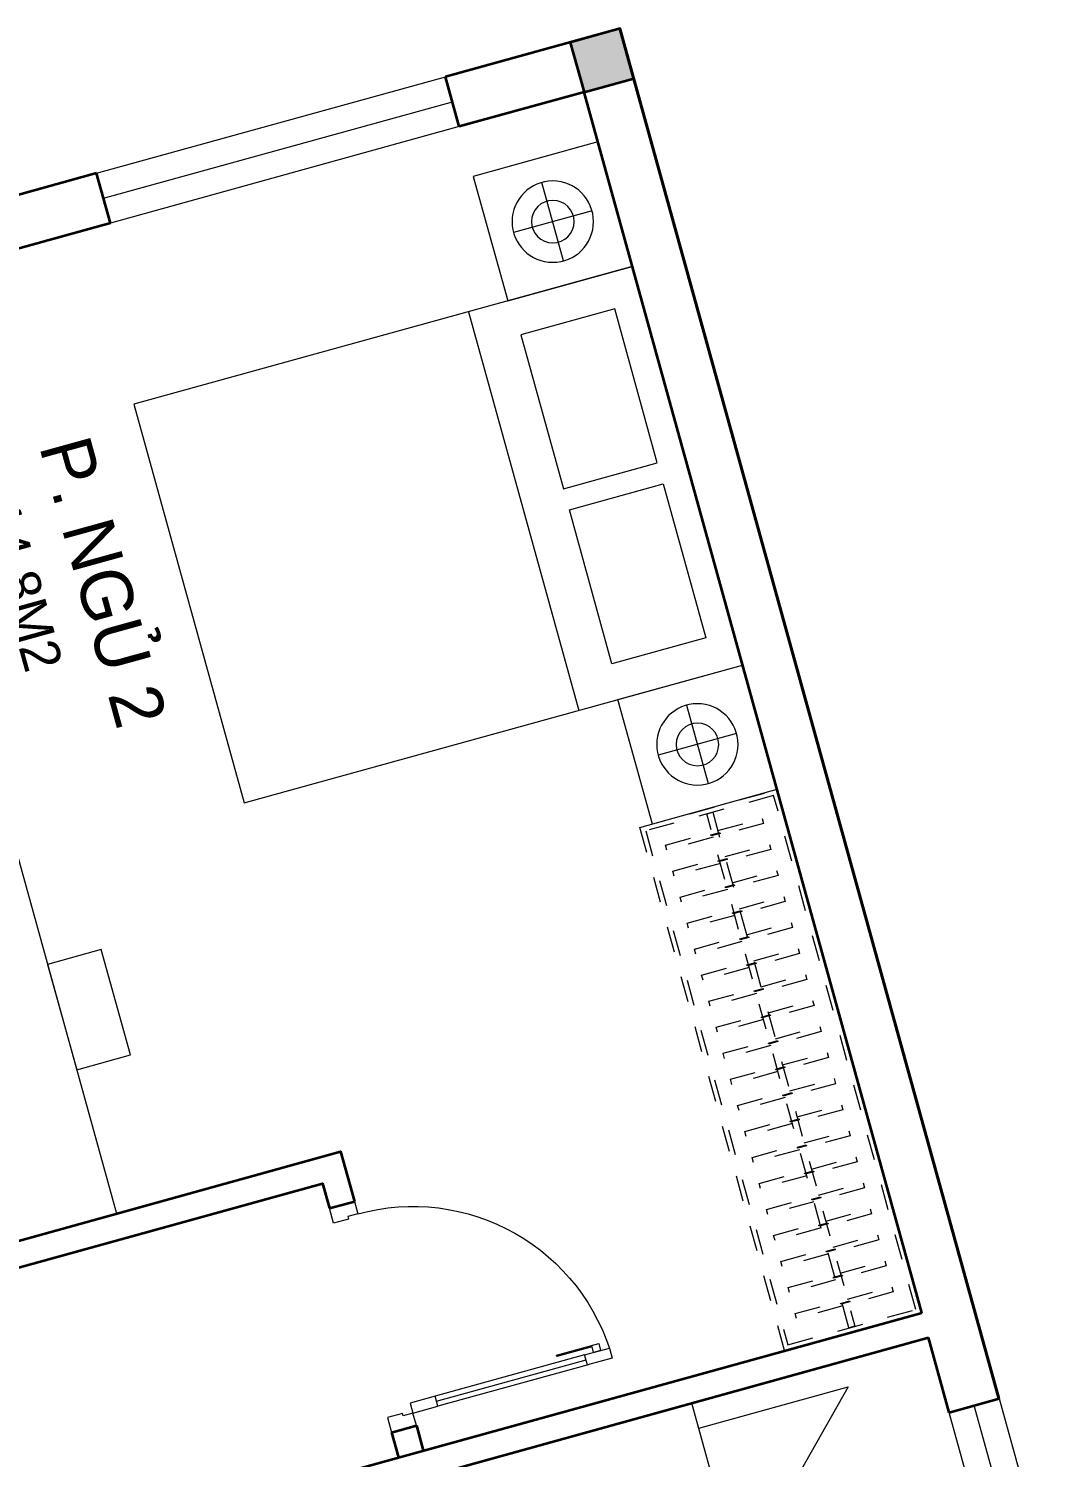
# Model space of a CAD drawing. Header units: metres. Extents: x 568332 to 569219, y 2065964 to 2066430.
# Drawn here: x 568465.14 to 568469.05, y 2066312.96 to 2066318.48 of the extents above; entities that cross this region are included whole.
import ezdxf

# ---------------------------------------------------------------- set-up
doc = ezdxf.new("R2010")
doc.units = ezdxf.units.M
doc.linetypes.add('$AUDIT_BAD_LTYPE2', pattern=[0])
doc.linetypes.add('X-5M-G-MB PHONGNGU$0$HIDDEN2', pattern=[0.1875, 0.125, -0.0625])
doc.layers.get('0').update_dxf_attribs({"linetype": 'CONTINUOUS'})
for name, color, linetype, lineweight in [('-CONCRETE', 1, 'CONTINUOUS', 35), ('-DIM', 9, 'CONTINUOUS', 13), ('-DOOR', 137, 'CONTINUOUS', 9), ('-FURNITURE', 46, 'CONTINUOUS', 9), ('-WALL', 4, 'CONTINUOUS', 35), ('TEXT25', 2, 'CONTINUOUS', 13)]:
    doc.layers.add(name, color=color, linetype=linetype, lineweight=lineweight)
doc.styles.add('SVN_AVO_thuong', font='')
doc.styles.add('T1', font='', dxfattribs={"height": 200})
doc.styles.get('SVN_AVO_thuong').set_extended_font_data('SVN-Avo')
doc.styles.get('T1').set_extended_font_data('VNgeometric Light')

# ---------------------------------------------------------------- blocks, each defined once
blk = doc.blocks.new('*U149')
at = {"linetype": '$AUDIT_BAD_LTYPE2'}
for p, q in [((70, 100), (70, 699.9999999999982)), ((90, 699.9999999999982), (90, 100))]:
    blk.add_line(p, q, dxfattribs=at)
for points in [[(50, 699.9999999999982), (90, 699.9999999999982), (90, 799.9999999999982), (50, 799.9999999999982), (50, 699.9999999999982)], [(50, 702.9059272893337), (50, 100)], [(50, 100), (90, 100), (90, 0), (50, 0), (50, 100)]]:
    blk.add_lwpolyline(points)
for points in [[(118.2698876160139, 594.5156181119073), (118.2698876160139, 764.1349438079906), (90, 764.1349438079906), (90, 735.8650561920058), (112.6159100928053, 735.8650561920058), (112.6159100928053, 594.5156181119073)], [(0, 0), (50, 0), (50, -40), (60, -40), (60, -99.99999999999272), (0, -99.99999999999272)], [(899.9999999999982, 1.3252863207713e-28), (849.9999999999982, 1.3252863207713e-28), (849.9999999999982, -40.00000000000001), (839.9999999999982, -40.00000000000001), (839.9999999999982, -99.99999999999272), (899.9999999999982, -99.99999999999272)]]:
    blk.add_lwpolyline(points, close=True)
at = {"linetype": '$AUDIT_BAD_LTYPE2', "ltscale": 0.3}
blk.add_arc((50, 0), 799.9999999999982, 0, 90, dxfattribs=at)
blk = doc.blocks.new('*U237')
at = {"linetype": 'X-5M-G-MB PHONGNGU$0$HIDDEN2'}
for points in [[(0, 600.0000000004657), (0, 0), (2290.909090880962, -8.262197655262123e-10), (2290.909090880962, 599.9999999996394)], [(2270.909090880962, 579.999661371566), (2270.909090880962, 19.99966137156623), (20, 20.00000000046566), (20, 580.0000000004657)], [(2270.909090880962, 286.6991212946483), (2270.909090880962, 313.0991212945551), (20, 313.0991212953813), (19.99999859370291, 286.6991212952417)], [(113.7817614636733, 319.1750910408318), (109.4317788550979, 319.1750910408318), (109.4317788550979, 280.441767644881), (113.7817614636733, 280.441767644881)], [(227.7817614636733, 319.1750910407849), (223.4317788550979, 319.1750910407849), (223.4317788550979, 280.4417676448341), (227.7817614636733, 280.4417676448341)], [(341.7817614636733, 319.175091040738), (337.4317788550979, 319.175091040738), (337.4317788550979, 280.4417676447872), (341.7817614636733, 280.4417676447872)], [(455.7817614636733, 319.1750910406911), (451.4317788550979, 319.1750910406911), (451.4317788550979, 280.4417676447403), (455.7817614636733, 280.4417676447403)], [(569.7817614636733, 319.1750910406442), (565.431778855098, 319.1750910406442), (565.431778855098, 280.4417676446934), (569.7817614636733, 280.4417676446934)], [(683.7817614636733, 319.1750910405973), (679.431778855098, 319.1750910405973), (679.431778855098, 280.4417676446465), (683.7817614636733, 280.4417676446465)], [(797.7817614636733, 319.1750910405504), (793.431778855098, 319.1750910405504), (793.431778855098, 280.4417676445996), (797.7817614636733, 280.4417676445996)], [(911.7817614636733, 319.1750910405035), (907.431778855098, 319.1750910405035), (907.431778855098, 280.4417676445527), (911.7817614636733, 280.4417676445527)], [(1025.781761463673, 319.1750910404566), (1021.431778855098, 319.1750910404566), (1021.431778855098, 280.4417676445057), (1025.781761463673, 280.4417676445057)], [(1139.781761463673, 319.1750910404097), (1135.431778855098, 319.1750910404097), (1135.431778855098, 280.4417676444588), (1139.781761463673, 280.4417676444588)], [(1253.781761463673, 319.1750910403628), (1249.431778855098, 319.1750910403628), (1249.431778855098, 280.4417676444119), (1253.781761463673, 280.4417676444119)], [(1367.781761463673, 319.1750910403159), (1363.431778855098, 319.1750910403159), (1363.431778855098, 280.441767644365), (1367.781761463673, 280.441767644365)], [(1481.781761463673, 319.175091040269), (1477.431778855098, 319.175091040269), (1477.431778855098, 280.4417676443181), (1481.781761463673, 280.4417676443181)], [(1595.781761463673, 319.175091040222), (1591.431778855098, 319.175091040222), (1591.431778855098, 280.4417676442712), (1595.781761463673, 280.4417676442712)], [(1709.781761463673, 319.1750910401751), (1705.431778855098, 319.1750910401751), (1705.431778855098, 280.4417676442243), (1709.781761463673, 280.4417676442243)], [(1823.781761463673, 319.1750910401282), (1819.431778855098, 319.1750910401282), (1819.431778855098, 280.4417676441774), (1823.781761463673, 280.4417676441774)], [(1937.781761463673, 319.1750910400813), (1933.431778855098, 319.1750910400813), (1933.431778855098, 280.4417676441305), (1937.781761463673, 280.4417676441305)], [(2051.781761463673, 319.1750910400344), (2047.431778855098, 319.1750910400344), (2047.431778855098, 280.4417676440836), (2051.781761463673, 280.4417676440836)], [(2165.781761463673, 319.1750910399875), (2161.431778855098, 319.1750910399875), (2161.431778855098, 280.4417676440366), (2165.781761463673, 280.4417676440366)]]:
    blk.add_lwpolyline(points, close=True, dxfattribs=at)
for points in [[(122.2409142897814, 313.1103512093413), (122.2409142897814, 515.2497102723445), (100.1765458012815, 515.2497102723445), (100.1765458012815, 313.1103512093413)], [(236.2409142897814, 313.1103512092944), (236.2409142897814, 515.2497102722975), (214.1765458012815, 515.2497102722975), (214.1765458012815, 313.1103512092944)], [(350.2409142897814, 313.1103512092475), (350.2409142897814, 515.2497102722507), (328.1765458012815, 515.2497102722507), (328.1765458012815, 313.1103512092475)], [(464.2409142897814, 313.1103512092006), (464.2409142897814, 515.2497102722037), (442.1765458012815, 515.2497102722037), (442.1765458012815, 313.1103512092006)], [(578.2409142897814, 313.1103512091537), (578.2409142897814, 515.2497102721569), (556.1765458012815, 515.2497102721569), (556.1765458012815, 313.1103512091537)], [(692.2409142897814, 313.1103512091068), (692.2409142897814, 515.24971027211), (670.1765458012815, 515.24971027211), (670.1765458012815, 313.1103512091068)], [(806.2409142897814, 313.1103512090599), (806.2409142897814, 515.249710272063), (784.1765458012815, 515.249710272063), (784.1765458012815, 313.1103512090599)], [(920.2409142897814, 313.110351209013), (920.2409142897814, 515.2497102720162), (898.1765458012815, 515.2497102720162), (898.1765458012815, 313.110351209013)], [(1034.240914289781, 313.1103512089661), (1034.240914289781, 515.2497102719692), (1012.176545801281, 515.2497102719692), (1012.176545801281, 313.1103512089661)], [(1148.240914289781, 313.1103512089192), (1148.240914289781, 515.2497102719224), (1126.176545801281, 515.2497102719224), (1126.176545801281, 313.1103512089192)], [(1262.240914289781, 313.1103512088723), (1262.240914289781, 515.2497102718754), (1240.176545801281, 515.2497102718754), (1240.176545801281, 313.1103512088723)], [(1376.240914289781, 313.1103512088254), (1376.240914289781, 515.2497102718285), (1354.176545801281, 515.2497102718285), (1354.176545801281, 313.1103512088254)], [(1490.240914289781, 313.1103512087785), (1490.240914289781, 515.2497102717816), (1468.176545801281, 515.2497102717816), (1468.176545801281, 313.1103512087785)], [(1604.240914289781, 313.1103512087315), (1604.240914289781, 515.2497102717347), (1582.176545801281, 515.2497102717347), (1582.176545801281, 313.1103512087315)], [(1718.240914289781, 313.1103512086846), (1718.240914289781, 515.2497102716878), (1696.176545801281, 515.2497102716878), (1696.176545801281, 313.1103512086846)], [(1832.240914289781, 313.1103512086377), (1832.240914289781, 515.2497102716409), (1810.176545801281, 515.2497102716409), (1810.176545801281, 313.1103512086377)], [(1946.240914289781, 313.1103512085908), (1946.240914289781, 515.2497102715939), (1924.176545801281, 515.2497102715939), (1924.176545801281, 313.1103512085908)], [(2060.240914289781, 313.1103512085439), (2060.240914289781, 515.2497102715471), (2038.176545801281, 515.2497102715471), (2038.176545801281, 313.1103512085439)], [(2174.240914289781, 313.110351208497), (2174.240914289781, 515.2497102715001), (2152.176545801281, 515.2497102715001), (2152.176545801281, 313.110351208497)], [(100.1765458012815, 286.7103512094345), (100.1765458012815, 92.0852110228024), (122.2409142897814, 92.0852110228024), (122.2409142897814, 286.7103512094345)], [(214.1765458012815, 286.7103512093876), (214.1765458012815, 92.08521102275549), (236.2409142897814, 92.08521102275549), (236.2409142897814, 286.7103512093876)], [(328.1765458012815, 286.7103512093407), (328.1765458012815, 92.08521102270858), (350.2409142897814, 92.08521102270858), (350.2409142897814, 286.7103512093407)], [(442.1765458012815, 286.7103512092938), (442.1765458012815, 92.08521102266168), (464.2409142897814, 92.08521102266168), (464.2409142897814, 286.7103512092938)], [(556.1765458012815, 286.7103512092469), (556.1765458012815, 92.08521102261477), (578.2409142897814, 92.08521102261477), (578.2409142897814, 286.7103512092469)], [(670.1765458012815, 286.7103512092), (670.1765458012815, 92.08521102256786), (692.2409142897814, 92.08521102256786), (692.2409142897814, 286.7103512092)], [(784.1765458012815, 286.7103512091531), (784.1765458012815, 92.08521102252095), (806.2409142897814, 92.08521102252095), (806.2409142897814, 286.7103512091531)], [(898.1765458012815, 286.7103512091062), (898.1765458012815, 92.08521102247404), (920.2409142897814, 92.08521102247404), (920.2409142897814, 286.7103512091062)], [(1012.176545801281, 286.7103512090592), (1012.176545801281, 92.08521102242715), (1034.240914289781, 92.08521102242715), (1034.240914289781, 286.7103512090592)], [(1126.176545801281, 286.7103512090123), (1126.176545801281, 92.08521102238024), (1148.240914289781, 92.08521102238024), (1148.240914289781, 286.7103512090123)], [(1240.176545801281, 286.7103512089654), (1240.176545801281, 92.08521102233333), (1262.240914289781, 92.08521102233333), (1262.240914289781, 286.7103512089654)], [(1354.176545801281, 286.7103512089186), (1354.176545801281, 92.08521102228642), (1376.240914289781, 92.08521102228642), (1376.240914289781, 286.7103512089186)], [(1468.176545801281, 286.7103512088717), (1468.176545801281, 92.0852110222395), (1490.240914289781, 92.0852110222395), (1490.240914289781, 286.7103512088717)], [(1582.176545801281, 286.7103512088247), (1582.176545801281, 92.0852110221926), (1604.240914289781, 92.0852110221926), (1604.240914289781, 286.7103512088247)], [(1696.176545801281, 286.7103512087778), (1696.176545801281, 92.0852110221457), (1718.240914289781, 92.0852110221457), (1718.240914289781, 286.7103512087778)], [(1810.176545801281, 286.7103512087309), (1810.176545801281, 92.08521102209879), (1832.240914289781, 92.08521102209879), (1832.240914289781, 286.7103512087309)], [(1924.176545801281, 286.710351208684), (1924.176545801281, 92.08521102205188), (1946.240914289781, 92.08521102205188), (1946.240914289781, 286.710351208684)], [(2038.176545801281, 286.7103512086371), (2038.176545801281, 92.08521102200497), (2060.240914289781, 92.08521102200497), (2060.240914289781, 286.7103512086371)], [(2152.176545801281, 286.7103512085902), (2152.176545801281, 92.08521102195806), (2174.240914289781, 92.08521102195806), (2174.240914289781, 286.7103512085902)]]:
    blk.add_lwpolyline(points, dxfattribs=at)
blk = doc.blocks.new('G1600')
for p, q in [((137477.0741823114, -212827.2147267315), (139077.0741823114, -212827.2147267327)), ((137227.6935681712, -213391.7193460799), (137227.6935681718, -213076.8871672568)), ((139326.4547964507, -213391.7193460799), (139326.4547964501, -213076.8871672568)), ((137385.1096575831, -213234.3032566686), (137070.2774787599, -213234.3032566681)), ((139169.0387070388, -213234.3032566686), (139483.870885862, -213234.3032566681))]:
    blk.add_line(p, q)
blk.add_lwpolyline([(137477.074182311, -213484.2147267315), (137477.0741823123, -211484.2147267315), (139077.0741823123, -211484.2147267327), (139077.074182311, -213484.2147267327), (137477.074182311, -213484.2147267315)])
for points in [[(136977.074182316, -213484.2147267311), (136977.0741823163, -212984.3917867657), (137477.0741823113, -212984.3917867661), (137477.074182311, -213484.2147267315)], [(137617.074182311, -213375.2147267316), (137617.0741823112, -212998.7147267316), (138234.5741823112, -212998.714726732), (138234.574182311, -213375.214726732)], [(138937.074182311, -213375.2147267325), (138937.0741823112, -212998.7147267325), (138319.5741823112, -212998.7147267321), (138319.574182311, -213375.2147267321)], [(139577.0741823059, -213484.2147267331), (139577.0741823062, -212984.3917867677), (139077.0741823113, -212984.3917867673), (139077.074182311, -213484.2147267327)]]:
    blk.add_lwpolyline(points, close=True)
for centre, radius in [((137227.6935681715, -213234.3032566684), 157.4160894116067), ((139326.4547964504, -213234.3032566684), 157.4160894116067), ((137227.6935681715, -213234.3032566684), 82.41608941160666), ((139326.4547964504, -213234.3032566684), 82.41608941160666)]:
    blk.add_circle(centre, radius)
blk = doc.blocks.new('A$C5C575821')
at = {"layer": '-CONCRETE'}
h = blk.add_hatch(color=256, dxfattribs=at)
h.dxf.hatch_style = 1
h.paths.add_polyline_path([(-0.00237559899687767, 200.0000000000146), (-0.00237559899687767, 1.455191522836685e-11), (199.9976244010031, 1.455191522836685e-11), (199.9976244010031, 200.0000000000146)])
blk.add_lwpolyline([(-0.00237559899687767, 1.455191522836685e-11), (199.9976244010031, 1.455191522836685e-11), (199.9976244010031, 200.0000000000146), (-0.00237559899687767, 200.0000000000146)], close=True, dxfattribs=at)
blk = doc.blocks.new('M38-T3')
at = {"layer": '-DOOR'}
for points in [[(203430.0035724918, -1418971.631459687), (204030.0155123997, -1418971.631459687), (204030.0155123997, -1419171.631459687), (203430.0035724918, -1419171.631459687)], [(197930.0155124063, -1419672.331459685), (198130.0155123317, -1419672.331459685), (198130.0155123317, -1421072.331459685), (197930.0155124063, -1421072.331459685)]]:
    blk.add_lwpolyline(points, close=True, dxfattribs=at)
for points in [[(204030.0155123997, -1419071.631459687), (203430.0109383327, -1419071.675635554)], [(198030.015512369, -1421072.331459685), (198030.015512369, -1419672.331459685)]]:
    blk.add_lwpolyline(points, dxfattribs=at)
at = {"layer": '-FURNITURE'}
blk.add_line((204730.0155125145, -1420121.631459082), (203130.0155123926, -1420121.631459141), dxfattribs=at)
blk.add_lwpolyline([(203230.0155123926, -1420121.631459141), (203230.0155126031, -1419521.631459141), (203830.0155123926, -1420121.631459351)], dxfattribs=at)
for points in [[(200830.0075839695, -1422070.984086877), (201252.5881002464, -1422070.984086877), (201252.5881002464, -1421855.872246229), (200830.0075839695, -1421855.872246229)], [(200330.0155123882, -1422071.630866427), (201830.0155124619, -1422071.63086639), (201830.0155124619, -1422471.631458981), (200330.0155123882, -1422471.631459018)]]:
    blk.add_lwpolyline(points, close=True, dxfattribs=at)
at = {"layer": '-WALL', "linetype": 'Continuous', "ltscale": 10}
for p, q in [((203430.0035724918, -1418971.631459764), (197930.0155124022, -1418971.631459685)), ((197930.0155124022, -1418971.631459685), (197930.0155124063, -1419672.331459685)), ((203430.0035724918, -1418972.331459763), (197930.0155124022, -1418972.331459685)), ((203030.0155123575, -1419171.631459758), (198130.0155123999, -1419171.631459687)), ((198130.0155123999, -1419171.631459687), (198130.0155124062, -1419672.331459685)), ((203430.0182976686, -1419171.631459749), (203130.0155123575, -1419171.631459745)), ((198130.0155123374, -1419672.331459685), (197930.0155123374, -1419672.331459685)), ((197930.0155124063, -1421072.331459685), (197930.0155123048, -1427272.119887849)), ((198130.0155123317, -1421072.331459685), (197930.0155123854, -1421072.331459685)), ((198130.0155123843, -1421072.331459685), (198130.0155123635, -1422471.631458981))]:
    blk.add_line(p, q, dxfattribs=at)
at = {"layer": '-WALL'}
for p, q in [((203430.0182976686, -1419171.631459749), (203430.0035724918, -1418971.631459764)), ((203030.0155124313, -1421546.929317668), (203030.0155123575, -1419171.631459758)), ((203130.0155124314, -1421546.929317668), (203130.0155123575, -1419171.631459745)), ((202030.0155124227, -1421271.631459), (202030.0155124196, -1421171.631459)), ((202930.0155124227, -1421271.631458972), (202930.0155124196, -1421171.631458972))]:
    blk.add_line(p, q, dxfattribs=at)
for points in [[(201830.0155124619, -1422571.631458981), (201830.015512462, -1421171.631459006), (202030.0155124196, -1421171.631459)], [(202930.0155124196, -1421171.631458972), (203030.0155124197, -1421171.631458968)], [(201930.0155124618, -1424772.119887849), (201930.0155124618, -1421271.631459003), (202030.0155124227, -1421271.631459)], [(202930.0155124227, -1421271.631458972), (203030.0155124228, -1421271.631458968)]]:
    blk.add_lwpolyline(points, dxfattribs=at)
at = {"layer": '-DOOR', "xscale": -1}
blk.add_blockref('*U149', (202930.0155124196, -1421171.631458972), dxfattribs=at)
at = {"layer": '-FURNITURE', "xscale": -1, "rotation": 180}
blk.add_blockref('G1600', (61352.94133007585, -1632655.84618619), dxfattribs=at)
at = {"layer": '-FURNITURE', "extrusion": (0, 0, -1), "xscale": 0.916666666665974, "yscale": 0.916666666665974, "zscale": -0.916666666665974, "rotation": 180}
blk.add_blockref('*U237', (-200930.0155123849, -1419171.631459759), dxfattribs=at)
at = {"layer": '-WALL'}
blk.add_blockref('A$C5C575821', (197930.017887999, -1419171.631459685), dxfattribs=at)
at = {"layer": 'TEXT25'}
for s, height, style, p in [('P. NGỦ 2', 200, 'SVN_AVO_thuong', (198888.5940788261, -1421569.010945111)), ('14,8M2', 150, 'T1', (199057.1228430342, -1421852.279331422))]:
    blk.add_text(s, height=height, rotation=1.005123984043621e-08, dxfattribs=dict(at, style=style)).set_placement(p)

msp = doc.modelspace()

# ---------------------------------------------------------------- block references
at = {"layer": '-DIM', "xscale": 0.001, "yscale": 0.001, "zscale": 0.001, "rotation": 285.4590240775414}
msp.add_blockref('M38-T3', (569782.3016752491, 2066887.479523119), dxfattribs=at)

doc.saveas('drawing.dxf')
